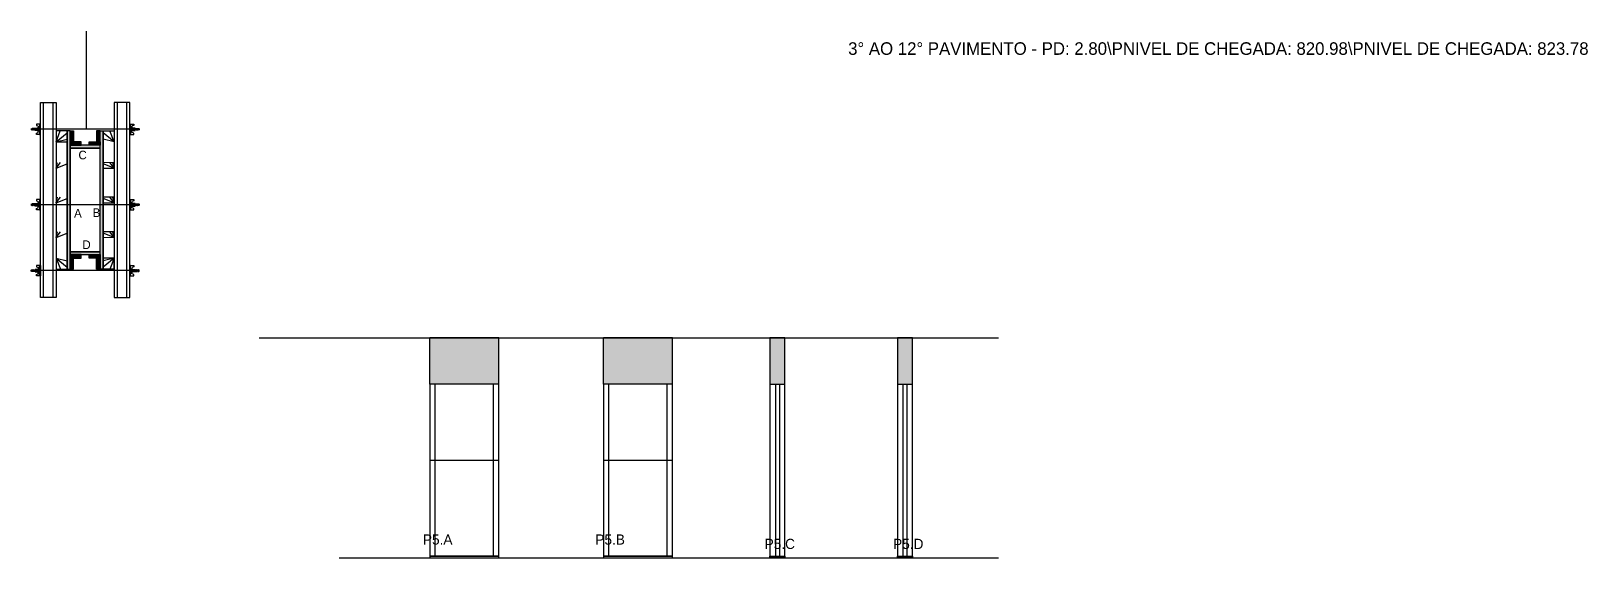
# Model space of a CAD drawing. Header units: metres. Extents: x 4320 to 6303, y 10969 to 11640.
import ezdxf

# ---------------------------------------------------------------- set-up
doc = ezdxf.new("R2010")
doc.units = ezdxf.units.M
for name, color, linetype in [('CHAPA', 7, 'Continuous'), ('COTA', 7, 'Continuous'), ('Hachura', 7, 'Continuous'), ('Madeira', 7, 'Continuous'), ('NOMENCLATURA', 7, 'Continuous'), ('Nível', 7, 'Continuous'), ('Painéis', 7, 'Continuous'), ('Perfil Metálico', 7, 'Continuous'), ('SARR_2.2x7', 7, 'Continuous'), ('SARRAFO', 7, 'Continuous'), ('Texto Seção', 7, 'Continuous'), ('TEXTO_GERAL', 7, 'Continuous')]:
    doc.layers.add(name, color=color, linetype=linetype)

msp = doc.modelspace()

# ---------------------------------------------------------------- hatches: boundary and pattern name
at = {"layer": 'COTA'}
h = msp.add_hatch(color=7, dxfattribs=at)
h.dxf.hatch_style = 1
h.paths.add_polyline_path([(4827.6, 11190), (4915.6, 11190), (4915.6, 11190), (4915.6, 11249), (4915.6, 11249), (4827.6, 11249), (4827.6, 11249), (4827.6, 11190)])
h = msp.add_hatch(color=7, dxfattribs=at)
h.dxf.hatch_style = 1
h.paths.add_polyline_path([(5048.9, 11190), (5136.9, 11190), (5136.9, 11190), (5136.9, 11249), (5136.9, 11249), (5048.9, 11249), (5048.9, 11249), (5048.9, 11190)])
h = msp.add_hatch(color=7, dxfattribs=at)
h.dxf.hatch_style = 1
h.paths.add_polyline_path([(5280, 11190), (5280, 11249), (5280, 11249), (5261, 11249), (5261, 11249), (5261, 11190), (5261, 11190), (5280, 11190)])
h = msp.add_hatch(color=7, dxfattribs=at)
h.dxf.hatch_style = 1
h.paths.add_polyline_path([(5442.4, 11190), (5442.4, 11249), (5442.4, 11249), (5423.4, 11249), (5423.4, 11249), (5423.4, 11190), (5423.4, 11190), (5442.4, 11190)])
at = {"layer": 'Hachura'}
h = msp.add_hatch(color=7, dxfattribs=at)
h.dxf.hatch_style = 1
h.paths.add_polyline_path([(4369.4, 11512.7), (4365.4, 11512.7), (4365.4, 11512.7), (4365.4, 11336.7), (4365.4, 11336.7), (4369.4, 11336.7), (4369.4, 11336.7), (4369.4, 11512.7)])
h = msp.add_hatch(color=7, dxfattribs=at)
h.dxf.hatch_style = 1
h.paths.add_polyline_path([(4369.4, 11498.7), (4373.8, 11498.7), (4373.8, 11498.7), (4373.8, 11512.7), (4373.8, 11512.7), (4369.4, 11512.7), (4369.4, 11512.7), (4369.4, 11498.7)])
h = msp.add_hatch(color=7, dxfattribs=at)
h.dxf.hatch_style = 1
h.paths.add_polyline_path([(4407.4, 11498.7), (4403, 11498.7), (4403, 11498.7), (4403, 11512.7), (4403, 11512.7), (4407.4, 11512.7), (4407.4, 11512.7), (4407.4, 11498.7)])
h = msp.add_hatch(color=7, dxfattribs=at)
h.dxf.hatch_style = 1
h.paths.add_polyline_path([(4407.4, 11512.7), (4411.4, 11512.7), (4411.4, 11512.7), (4411.4, 11336.7), (4411.4, 11336.7), (4407.4, 11336.7), (4407.4, 11336.7), (4407.4, 11512.7)])
h = msp.add_hatch(color=7, dxfattribs=at)
h.dxf.hatch_style = 1
h.paths.add_polyline_path([(4369.4, 11494.3), (4369.4, 11498.7), (4369.4, 11498.7), (4383.4, 11498.7), (4383.4, 11498.7), (4383.4, 11494.3), (4383.4, 11494.3), (4369.4, 11494.3)])
h = msp.add_hatch(color=7, dxfattribs=at)
h.dxf.hatch_style = 1
h.paths.add_polyline_path([(4407.4, 11490.7), (4407.4, 11494.3), (4407.4, 11494.3), (4369.4, 11494.3), (4369.4, 11494.3), (4369.4, 11490.7), (4369.4, 11490.7), (4407.4, 11490.7)])
h = msp.add_hatch(color=7, dxfattribs=at)
h.dxf.hatch_style = 1
h.paths.add_polyline_path([(4407.4, 11490.7), (4407.4, 11494.3), (4407.4, 11494.3), (4369.4, 11494.3), (4369.4, 11494.3), (4369.4, 11490.7), (4369.4, 11490.7), (4407.4, 11490.7)])
h = msp.add_hatch(color=7, dxfattribs=at)
h.dxf.hatch_style = 1
h.paths.add_polyline_path([(4407.4, 11494.3), (4407.4, 11498.7), (4407.4, 11498.7), (4393.4, 11498.7), (4393.4, 11498.7), (4393.4, 11494.3), (4393.4, 11494.3), (4407.4, 11494.3)])
h = msp.add_hatch(color=7, dxfattribs=at)
h.dxf.hatch_style = 1
h.paths.add_polyline_path([(4407.4, 11355.1), (4407.4, 11358.7), (4407.4, 11358.7), (4369.4, 11358.7), (4369.4, 11358.7), (4369.4, 11355.1), (4369.4, 11355.1), (4407.4, 11355.1)])
h = msp.add_hatch(color=7, dxfattribs=at)
h.dxf.hatch_style = 1
h.paths.add_polyline_path([(4407.4, 11355.1), (4407.4, 11358.7), (4407.4, 11358.7), (4369.4, 11358.7), (4369.4, 11358.7), (4369.4, 11355.1), (4369.4, 11355.1), (4407.4, 11355.1)])
h = msp.add_hatch(color=7, dxfattribs=at)
h.dxf.hatch_style = 1
h.paths.add_polyline_path([(4369.4, 11350.7), (4369.4, 11355.1), (4369.4, 11355.1), (4383.4, 11355.1), (4383.4, 11355.1), (4383.4, 11350.7), (4383.4, 11350.7), (4369.4, 11350.7)])
h = msp.add_hatch(color=7, dxfattribs=at)
h.dxf.hatch_style = 1
h.paths.add_polyline_path([(4369.4, 11350.7), (4373.8, 11350.7), (4373.8, 11350.7), (4373.8, 11336.7), (4373.8, 11336.7), (4369.4, 11336.7), (4369.4, 11336.7), (4369.4, 11350.7)])
h = msp.add_hatch(color=7, dxfattribs=at)
h.dxf.hatch_style = 1
h.paths.add_polyline_path([(4407.4, 11350.7), (4407.4, 11355.1), (4407.4, 11355.1), (4393.4, 11355.1), (4393.4, 11355.1), (4393.4, 11350.7), (4393.4, 11350.7), (4407.4, 11350.7)])
h = msp.add_hatch(color=7, dxfattribs=at)
h.dxf.hatch_style = 1
h.paths.add_polyline_path([(4407.4, 11350.7), (4403, 11350.7), (4403, 11350.7), (4403, 11336.7), (4403, 11336.7), (4407.4, 11336.7), (4407.4, 11336.7), (4407.4, 11350.7)])

# ---------------------------------------------------------------- linework, layer by layer
at = {"layer": 'CHAPA', "color": 7, "lineweight": 25}
for points in [[(4369.4, 11512.7), (4365.4, 11512.7), (4365.4, 11336.7), (4369.4, 11336.7)], [(4369.4, 11512.7), (4365.4, 11512.7), (4365.4, 11336.7), (4369.4, 11336.7)], [(4407.4, 11512.7), (4411.4, 11512.7), (4411.4, 11336.7), (4407.4, 11336.7)], [(4407.4, 11512.7), (4411.4, 11512.7), (4411.4, 11336.7), (4407.4, 11336.7)], [(4407.4, 11490.7), (4407.4, 11494.3), (4369.4, 11494.3), (4369.4, 11490.7)], [(4407.4, 11490.7), (4407.4, 11494.3), (4369.4, 11494.3), (4369.4, 11490.7)], [(4407.4, 11355.1), (4407.4, 11358.7), (4369.4, 11358.7), (4369.4, 11355.1)], [(4407.4, 11355.1), (4407.4, 11358.7), (4369.4, 11358.7), (4369.4, 11355.1)]]:
    msp.add_lwpolyline(points, close=True, dxfattribs=at)
at = {"layer": 'COTA', "color": 7, "lineweight": 25}
for p, q in [((4915.6, 11249), (4827.6, 11249)), ((4827.6, 11190), (4827.6, 11249)), ((4915.6, 11190), (4915.6, 11249)), ((5136.9, 11249), (5048.9, 11249)), ((5048.9, 11190), (5048.9, 11249)), ((5136.9, 11190), (5136.9, 11249))]:
    msp.add_line(p, q, dxfattribs=at)
for points in [[(5280, 11190), (5280, 11249), (5261, 11249), (5261, 11190)], [(5442.4, 11190), (5442.4, 11249), (5423.4, 11249), (5423.4, 11190)]]:
    msp.add_lwpolyline(points, dxfattribs=at)
at = {"layer": 'Defpoints', "color": 7, "lineweight": 25}
msp.add_line((4390.3, 11514.7), (4390.3, 11639.7), dxfattribs=at)
at = {"layer": 'Hachura', "color": 7, "lineweight": 25}
for p, q in [((4320, 11515.7), (4319.6, 11515.4)), ((4319.6, 11515.4), (4319.6, 11514.1)), ((4320, 11513.8), (4319.6, 11514.1)), ((4320.3, 11515.7), (4320, 11515.7)), ((4320, 11515.7), (4320, 11515.7)), ((4320, 11513.8), (4320, 11515.7)), ((4320.6, 11513.8), (4320, 11515.1)), ((4320.5, 11513.7), (4320, 11514.8)), ((4320, 11514.3), (4320.3, 11513.6)), ((4320, 11514), (4320.1, 11513.8)), ((4320.1, 11513.8), (4320, 11513.8)), ((4320.3, 11515.7), (4321.2, 11513.8)), ((4320.3, 11515.7), (4321.2, 11513.8)), ((4320.4, 11515.8), (4321.5, 11513.6)), ((4321.7, 11513.7), (4320.6, 11515.8)), ((4320.6, 11513.8), (4321.2, 11513.8)), ((4321.4, 11515.7), (4320.8, 11515.7)), ((4321.8, 11513.8), (4320.8, 11515.7)), ((4321.4, 11515.7), (4322.4, 11513.8)), ((4321.5, 11515.8), (4322.6, 11513.6)), ((4322.8, 11513.7), (4321.8, 11515.8)), ((4322.4, 11513.8), (4321.8, 11513.8)), ((4322.6, 11515.7), (4322, 11515.7)), ((4322.9, 11513.8), (4322, 11515.7)), ((4322.2, 11515.7), (4322, 11515.7)), ((4322.6, 11515.7), (4323.6, 11513.8)), ((4322.7, 11515.8), (4323.8, 11513.6)), ((4324, 11513.7), (4322.9, 11515.8)), ((4323.1, 11513.8), (4322.9, 11513.8)), ((4323.8, 11515.7), (4323.1, 11515.7)), ((4324.1, 11513.8), (4323.1, 11515.7)), ((4323.1, 11513.8), (4323.6, 11513.8)), ((4323.8, 11515.7), (4324.7, 11513.8)), ((4324.7, 11514.5), (4324.1, 11515.8)), ((4324.1, 11513.8), (4324.7, 11513.8)), ((4324.7, 11514.8), (4324.3, 11515.7)), ((4324.7, 11515.7), (4324.3, 11515.7)), ((4456.2, 11514.7), (4324.4, 11514.7)), ((4324.7, 11513), (4324.7, 11516.3)), ((4324.7, 11516.3), (4327.9, 11516.3)), ((4324.7, 11515.3), (4327.9, 11515.3)), ((4324.7, 11513.8), (4327.9, 11513.8)), ((4327.9, 11513), (4324.7, 11513)), ((4324.8, 11513), (4324.8, 11516.3)), ((4331.4, 11521.1), (4326.3, 11521.1)), ((4326.3, 11521.1), (4326.3, 11519.4)), ((4326.3, 11519.4), (4328.5, 11518.9)), ((4326.3, 11509.9), (4328.5, 11510.5)), ((4326.3, 11508.2), (4326.3, 11509.9)), ((4330.5, 11508.2), (4326.3, 11508.2)), ((4327.9, 11516.6), (4327.9, 11512.7)), ((4330.5, 11516.6), (4327.9, 11516.6)), ((4327.9, 11512.7), (4327.9, 11513)), ((4327.9, 11512.7), (4327.9, 11513)), ((4327.9, 11512.7), (4330.5, 11512.7)), ((4330.5, 11515), (4328.5, 11515)), ((4328.5, 11514.5), (4330.5, 11514.5)), ((4328.7, 11518.5), (4328.7, 11516.6)), ((4328.7, 11510.8), (4328.7, 11512.7)), ((4330.5, 11521.1), (4330.5, 11508.2)), ((4330.5, 11521.1), (4330.5, 11516)), ((4330.5, 11521), (4331.4, 11521)), ((4330.5, 11520.8), (4331.4, 11520.8)), ((4330.5, 11520.4), (4331.4, 11520.4)), ((4330.5, 11520), (4331.4, 11520)), ((4330.5, 11519.1), (4331.4, 11519.1)), ((4330.5, 11517.7), (4331.4, 11517.7)), ((4330.5, 11514.7), (4330.5, 11516.6)), ((4330.5, 11516), (4330.5, 11515.3)), ((4330.5, 11514.7), (4331.4, 11514.7)), ((4330.5, 11511.6), (4331.4, 11511.6)), ((4330.5, 11510.2), (4331.4, 11510.2)), ((4330.5, 11509.4), (4331.4, 11509.4)), ((4330.5, 11508.9), (4331.4, 11508.9)), ((4330.5, 11508.6), (4331.4, 11508.6)), ((4330.5, 11508.4), (4331.4, 11508.4)), ((4330.5, 11508.2), (4331.4, 11508.2)), ((4330.8, 11515.6), (4330.6, 11515.6)), ((4330.7, 11513.7), (4331.1, 11513.7)), ((4331.3, 11515.6), (4330.8, 11515.6)), ((4331.4, 11508.2), (4331.4, 11521.1)), ((4331.4, 11509.2), (4331.4, 11517)), ((4445.4, 11508.2), (4445.4, 11521.1)), ((4445.4, 11521.1), (4450.6, 11521.1)), ((4446.4, 11521), (4445.4, 11521)), ((4446.4, 11520.8), (4445.4, 11520.8)), ((4446.4, 11520.4), (4445.4, 11520.4)), ((4446.4, 11520), (4445.4, 11520)), ((4446.4, 11519.1), (4445.4, 11519.1)), ((4446.4, 11517.7), (4445.4, 11517.7)), ((4445.4, 11509.2), (4445.4, 11517)), ((4446.3, 11514.7), (4445.4, 11514.7)), ((4446.4, 11511.6), (4445.4, 11511.6)), ((4446.4, 11510.2), (4445.4, 11510.2)), ((4446.4, 11509.4), (4445.4, 11509.4)), ((4446.4, 11508.9), (4445.4, 11508.9)), ((4446.4, 11508.6), (4445.4, 11508.6)), ((4446.4, 11508.4), (4445.4, 11508.4)), ((4446.3, 11508.2), (4445.4, 11508.2)), ((4445.6, 11515.6), (4446, 11515.6)), ((4446.2, 11513.7), (4445.8, 11513.7)), ((4446, 11515.6), (4446.2, 11515.6)), ((4446.3, 11521.1), (4446.3, 11508.2)), ((4446.3, 11521.1), (4446.3, 11516)), ((4446.3, 11514.7), (4446.3, 11516.6)), ((4446.3, 11516.6), (4448.9, 11516.6)), ((4446.3, 11516), (4446.3, 11515.3)), ((4446.3, 11515), (4448.3, 11515)), ((4448.3, 11514.5), (4446.3, 11514.5)), ((4448.9, 11512.7), (4446.3, 11512.7)), ((4446.3, 11508.2), (4450.6, 11508.2)), ((4448.1, 11518.5), (4448.1, 11516.6)), ((4448.1, 11510.8), (4448.1, 11512.7)), ((4450.6, 11519.4), (4448.4, 11518.9)), ((4450.6, 11509.9), (4448.4, 11510.5)), ((4448.9, 11516.6), (4448.9, 11512.7)), ((4452.1, 11516.3), (4448.9, 11516.3)), ((4452.1, 11515.3), (4448.9, 11515.3)), ((4452.1, 11513.8), (4448.9, 11513.8)), ((4448.9, 11513), (4452.1, 11513)), ((4448.9, 11512.7), (4448.9, 11513)), ((4448.9, 11512.7), (4448.9, 11513)), ((4450.6, 11521.1), (4450.6, 11519.4)), ((4450.6, 11508.2), (4450.6, 11509.9)), ((4452.1, 11513), (4452.1, 11516.3)), ((4452.1, 11513), (4452.1, 11516.3)), ((4452.1, 11514.5), (4452.8, 11515.8)), ((4453.1, 11515.7), (4452.1, 11513.8)), ((4452.1, 11514.8), (4452.6, 11515.7)), ((4452.1, 11515.7), (4452.6, 11515.7)), ((4452.8, 11513.8), (4452.1, 11513.8)), ((4452.8, 11513.8), (4453.8, 11515.7)), ((4452.9, 11513.7), (4453.9, 11515.8)), ((4454.2, 11515.8), (4453.1, 11513.6)), ((4453.1, 11515.7), (4453.8, 11515.7)), ((4454.3, 11515.7), (4453.3, 11513.8)), ((4453.7, 11513.8), (4453.3, 11513.8)), ((4453.7, 11513.8), (4453.9, 11513.8)), ((4453.9, 11513.8), (4454.9, 11515.7)), ((4454, 11513.7), (4455.1, 11515.8)), ((4455.3, 11515.8), (4454.3, 11513.6)), ((4454.3, 11515.7), (4454.9, 11515.7)), ((4455.4, 11515.7), (4454.5, 11513.8)), ((4454.5, 11513.8), (4455.1, 11513.8)), ((4454.7, 11515.7), (4454.9, 11515.7)), ((4455.1, 11513.8), (4456.1, 11515.7)), ((4455.2, 11513.7), (4456.3, 11515.8)), ((4456.5, 11515.8), (4455.4, 11513.6)), ((4455.4, 11515.7), (4456.1, 11515.7)), ((4456.6, 11515.7), (4455.6, 11513.8)), ((4456.6, 11515.7), (4455.6, 11513.8)), ((4456.3, 11513.8), (4455.6, 11513.8)), ((4456.3, 11513.8), (4456.9, 11515.1)), ((4456.3, 11513.7), (4456.9, 11514.8)), ((4456.6, 11515.7), (4456.9, 11515.7)), ((4456.9, 11514.3), (4456.6, 11513.6)), ((4456.9, 11514), (4456.8, 11513.8)), ((4456.8, 11513.8), (4456.9, 11513.8)), ((4456.9, 11515.7), (4456.9, 11515.7)), ((4456.9, 11515.7), (4457.2, 11515.4)), ((4456.9, 11513.8), (4456.9, 11515.7)), ((4456.9, 11513.8), (4457.2, 11514.1)), ((4457.2, 11515.4), (4457.2, 11514.1)), ((4331.4, 11425.1), (4326.3, 11425.1)), ((4326.3, 11425.1), (4326.3, 11423.4)), ((4330.5, 11425.1), (4330.5, 11412.2)), ((4330.5, 11425.1), (4330.5, 11420)), ((4330.5, 11425), (4331.4, 11425)), ((4331.4, 11412.2), (4331.4, 11425.1)), ((4445.4, 11412.2), (4445.4, 11425.1)), ((4445.4, 11425.1), (4450.6, 11425.1)), ((4446.4, 11425), (4445.4, 11425)), ((4446.3, 11425.1), (4446.3, 11412.2)), ((4446.3, 11425.1), (4446.3, 11420)), ((4450.6, 11425.1), (4450.6, 11423.4)), ((4320, 11419.7), (4319.6, 11419.4)), ((4319.6, 11419.4), (4319.6, 11418.1)), ((4320, 11417.8), (4319.6, 11418.1)), ((4320.3, 11419.7), (4320, 11419.7)), ((4320, 11419.7), (4320, 11419.7)), ((4320, 11417.8), (4320, 11419.7)), ((4320.6, 11417.8), (4320, 11419.1)), ((4320.5, 11417.7), (4320, 11418.8)), ((4320, 11418.3), (4320.3, 11417.6)), ((4320, 11418), (4320.1, 11417.8)), ((4320.1, 11417.8), (4320, 11417.8)), ((4320.3, 11419.7), (4321.2, 11417.8)), ((4320.3, 11419.7), (4321.2, 11417.8)), ((4320.4, 11419.8), (4321.5, 11417.6)), ((4321.7, 11417.7), (4320.6, 11419.8)), ((4320.6, 11417.8), (4321.2, 11417.8)), ((4321.4, 11419.7), (4320.8, 11419.7)), ((4321.8, 11417.8), (4320.8, 11419.7)), ((4321.4, 11419.7), (4322.4, 11417.8)), ((4321.5, 11419.8), (4322.6, 11417.6)), ((4322.8, 11417.7), (4321.8, 11419.8)), ((4322.4, 11417.8), (4321.8, 11417.8)), ((4322.6, 11419.7), (4322, 11419.7)), ((4322.9, 11417.8), (4322, 11419.7)), ((4322.2, 11419.7), (4322, 11419.7)), ((4322.6, 11419.7), (4323.6, 11417.8)), ((4322.7, 11419.8), (4323.8, 11417.6)), ((4324, 11417.7), (4322.9, 11419.8)), ((4323.1, 11417.8), (4322.9, 11417.8)), ((4323.8, 11419.7), (4323.1, 11419.7)), ((4324.1, 11417.8), (4323.1, 11419.7)), ((4323.1, 11417.8), (4323.6, 11417.8)), ((4323.8, 11419.7), (4324.7, 11417.8)), ((4324.7, 11418.5), (4324.1, 11419.8)), ((4324.1, 11417.8), (4324.7, 11417.8)), ((4324.7, 11418.8), (4324.3, 11419.7)), ((4324.7, 11419.7), (4324.3, 11419.7)), ((4456.2, 11418.7), (4324.4, 11418.7)), ((4324.7, 11417), (4324.7, 11420.3)), ((4324.7, 11420.3), (4327.9, 11420.3)), ((4324.7, 11419.3), (4327.9, 11419.3)), ((4324.7, 11417.8), (4327.9, 11417.8)), ((4327.9, 11417), (4324.7, 11417)), ((4324.8, 11417), (4324.8, 11420.3)), ((4326.3, 11423.4), (4328.5, 11422.9)), ((4326.3, 11413.9), (4328.5, 11414.5)), ((4326.3, 11412.2), (4326.3, 11413.9)), ((4330.5, 11412.2), (4326.3, 11412.2)), ((4327.9, 11420.6), (4327.9, 11416.7)), ((4330.5, 11420.6), (4327.9, 11420.6)), ((4327.9, 11416.7), (4327.9, 11417)), ((4327.9, 11416.7), (4327.9, 11417)), ((4327.9, 11416.7), (4330.5, 11416.7)), ((4330.5, 11419), (4328.5, 11419)), ((4328.5, 11418.5), (4330.5, 11418.5)), ((4328.7, 11422.5), (4328.7, 11420.6)), ((4328.7, 11414.8), (4328.7, 11416.7)), ((4330.5, 11424.8), (4331.4, 11424.8)), ((4330.5, 11424.4), (4331.4, 11424.4)), ((4330.5, 11424), (4331.4, 11424)), ((4330.5, 11423.1), (4331.4, 11423.1)), ((4330.5, 11421.7), (4331.4, 11421.7)), ((4330.5, 11418.7), (4330.5, 11420.6)), ((4330.5, 11420), (4330.5, 11419.3)), ((4330.5, 11418.7), (4331.4, 11418.7)), ((4330.5, 11415.6), (4331.4, 11415.6)), ((4330.5, 11414.2), (4331.4, 11414.2)), ((4330.5, 11413.4), (4331.4, 11413.4)), ((4330.5, 11412.9), (4331.4, 11412.9)), ((4330.5, 11412.6), (4331.4, 11412.6)), ((4330.5, 11412.4), (4331.4, 11412.4)), ((4330.5, 11412.2), (4331.4, 11412.2)), ((4330.8, 11419.6), (4330.6, 11419.6)), ((4330.7, 11417.7), (4331.1, 11417.7)), ((4331.3, 11419.6), (4330.8, 11419.6)), ((4331.4, 11413.2), (4331.4, 11421)), ((4446.4, 11424.8), (4445.4, 11424.8)), ((4446.4, 11424.4), (4445.4, 11424.4)), ((4446.4, 11424), (4445.4, 11424)), ((4446.4, 11423.1), (4445.4, 11423.1)), ((4446.4, 11421.7), (4445.4, 11421.7)), ((4445.4, 11413.2), (4445.4, 11421)), ((4446.3, 11418.7), (4445.4, 11418.7)), ((4446.4, 11415.6), (4445.4, 11415.6)), ((4446.4, 11414.2), (4445.4, 11414.2)), ((4446.4, 11413.4), (4445.4, 11413.4)), ((4446.4, 11412.9), (4445.4, 11412.9)), ((4446.4, 11412.6), (4445.4, 11412.6)), ((4446.4, 11412.4), (4445.4, 11412.4)), ((4446.3, 11412.2), (4445.4, 11412.2)), ((4445.6, 11419.6), (4446, 11419.6)), ((4446.2, 11417.7), (4445.8, 11417.7)), ((4446, 11419.6), (4446.2, 11419.6)), ((4446.3, 11418.7), (4446.3, 11420.6)), ((4446.3, 11420.6), (4448.9, 11420.6)), ((4446.3, 11420), (4446.3, 11419.3)), ((4446.3, 11419), (4448.3, 11419)), ((4448.3, 11418.5), (4446.3, 11418.5)), ((4448.9, 11416.7), (4446.3, 11416.7)), ((4446.3, 11412.2), (4450.6, 11412.2)), ((4448.1, 11422.5), (4448.1, 11420.6)), ((4448.1, 11414.8), (4448.1, 11416.7)), ((4450.6, 11423.4), (4448.4, 11422.9)), ((4450.6, 11413.9), (4448.4, 11414.5)), ((4448.9, 11420.6), (4448.9, 11416.7)), ((4452.1, 11420.3), (4448.9, 11420.3)), ((4452.1, 11419.3), (4448.9, 11419.3)), ((4452.1, 11417.8), (4448.9, 11417.8)), ((4448.9, 11417), (4452.1, 11417)), ((4448.9, 11416.7), (4448.9, 11417)), ((4448.9, 11416.7), (4448.9, 11417)), ((4450.6, 11412.2), (4450.6, 11413.9)), ((4452.1, 11417), (4452.1, 11420.3)), ((4452.1, 11417), (4452.1, 11420.3)), ((4452.1, 11418.5), (4452.8, 11419.8)), ((4453.1, 11419.7), (4452.1, 11417.8)), ((4452.1, 11418.8), (4452.6, 11419.7)), ((4452.1, 11419.7), (4452.6, 11419.7)), ((4452.8, 11417.8), (4452.1, 11417.8)), ((4452.8, 11417.8), (4453.8, 11419.7)), ((4452.9, 11417.7), (4453.9, 11419.8)), ((4454.2, 11419.8), (4453.1, 11417.6)), ((4453.1, 11419.7), (4453.8, 11419.7)), ((4454.3, 11419.7), (4453.3, 11417.8)), ((4453.7, 11417.8), (4453.3, 11417.8)), ((4453.7, 11417.8), (4453.9, 11417.8)), ((4453.9, 11417.8), (4454.9, 11419.7)), ((4454, 11417.7), (4455.1, 11419.8)), ((4455.3, 11419.8), (4454.3, 11417.6)), ((4454.3, 11419.7), (4454.9, 11419.7)), ((4455.4, 11419.7), (4454.5, 11417.8)), ((4454.5, 11417.8), (4455.1, 11417.8)), ((4454.7, 11419.7), (4454.9, 11419.7)), ((4455.1, 11417.8), (4456.1, 11419.7)), ((4455.2, 11417.7), (4456.3, 11419.8)), ((4456.5, 11419.8), (4455.4, 11417.6)), ((4455.4, 11419.7), (4456.1, 11419.7)), ((4456.6, 11419.7), (4455.6, 11417.8)), ((4456.6, 11419.7), (4455.6, 11417.8)), ((4456.3, 11417.8), (4455.6, 11417.8)), ((4456.3, 11417.8), (4456.9, 11419.1)), ((4456.3, 11417.7), (4456.9, 11418.8)), ((4456.6, 11419.7), (4456.9, 11419.7)), ((4456.9, 11418.3), (4456.6, 11417.6)), ((4456.9, 11418), (4456.8, 11417.8)), ((4456.8, 11417.8), (4456.9, 11417.8)), ((4456.9, 11419.7), (4456.9, 11419.7)), ((4456.9, 11419.7), (4457.2, 11419.4)), ((4456.9, 11417.8), (4456.9, 11419.7)), ((4456.9, 11417.8), (4457.2, 11418.1)), ((4457.2, 11419.4), (4457.2, 11418.1)), ((4320, 11335.6), (4319.6, 11335.2)), ((4319.6, 11333.9), (4319.6, 11335.2)), ((4320, 11333.6), (4319.6, 11333.9)), ((4320, 11335), (4320.3, 11335.7)), ((4320.5, 11335.7), (4320, 11334.5)), ((4320, 11335.3), (4320.1, 11335.6)), ((4320.1, 11335.6), (4320, 11335.6)), ((4320.6, 11335.6), (4320, 11334.3)), ((4320, 11335.6), (4320, 11333.6)), ((4320.3, 11333.6), (4320, 11333.6)), ((4320, 11333.6), (4320, 11333.6)), ((4320.3, 11333.6), (4321.2, 11335.6)), ((4320.3, 11333.6), (4321.2, 11335.6)), ((4320.4, 11333.6), (4321.5, 11335.7)), ((4321.7, 11335.7), (4320.6, 11333.5)), ((4320.6, 11335.6), (4321.2, 11335.6)), ((4321.8, 11335.6), (4320.8, 11333.6)), ((4321.4, 11333.6), (4320.8, 11333.6)), ((4321.4, 11333.6), (4322.4, 11335.6)), ((4321.5, 11333.6), (4322.6, 11335.7)), ((4322.8, 11335.7), (4321.8, 11333.5)), ((4322.4, 11335.6), (4321.8, 11335.6)), ((4322.9, 11335.6), (4322, 11333.6)), ((4322.6, 11333.6), (4322, 11333.6)), ((4322.2, 11333.6), (4322, 11333.6)), ((4322.6, 11333.6), (4323.6, 11335.6)), ((4322.7, 11333.6), (4323.8, 11335.7)), ((4324, 11335.7), (4322.9, 11333.5)), ((4323.1, 11335.6), (4322.9, 11335.6)), ((4323.1, 11335.6), (4323.6, 11335.6)), ((4324.1, 11335.6), (4323.1, 11333.6)), ((4323.8, 11333.6), (4323.1, 11333.6)), ((4323.8, 11333.6), (4324.7, 11335.6)), ((4324.1, 11335.6), (4324.7, 11335.6)), ((4324.7, 11334.8), (4324.1, 11333.5)), ((4324.7, 11334.5), (4324.3, 11333.6)), ((4324.7, 11333.6), (4324.3, 11333.6)), ((4456.2, 11334.7), (4324.4, 11334.7)), ((4324.7, 11336.3), (4324.7, 11333)), ((4327.9, 11336.3), (4324.7, 11336.3)), ((4324.7, 11335.6), (4327.9, 11335.6)), ((4324.7, 11334), (4327.9, 11334)), ((4324.7, 11333), (4327.9, 11333)), ((4324.8, 11336.3), (4324.8, 11333)), ((4330.5, 11341.1), (4326.3, 11341.1)), ((4326.3, 11341.1), (4326.3, 11339.4)), ((4326.3, 11339.4), (4328.5, 11338.9)), ((4326.3, 11329.9), (4328.5, 11330.5)), ((4326.3, 11328.2), (4326.3, 11329.9)), ((4331.4, 11328.2), (4326.3, 11328.2)), ((4327.9, 11332.7), (4327.9, 11336.6)), ((4327.9, 11336.6), (4330.5, 11336.6)), ((4327.9, 11336.6), (4327.9, 11336.3)), ((4327.9, 11336.6), (4327.9, 11336.3)), ((4330.5, 11332.7), (4327.9, 11332.7)), ((4328.5, 11334.9), (4330.5, 11334.9)), ((4330.5, 11334.3), (4328.5, 11334.3)), ((4328.7, 11338.5), (4328.7, 11336.6)), ((4328.7, 11330.8), (4328.7, 11332.7)), ((4330.5, 11328.2), (4330.5, 11341.1)), ((4330.5, 11341.1), (4331.4, 11341.1)), ((4330.5, 11341), (4331.4, 11341)), ((4330.5, 11340.8), (4331.4, 11340.8)), ((4330.5, 11340.4), (4331.4, 11340.4)), ((4330.5, 11340), (4331.4, 11340)), ((4330.5, 11339.1), (4331.4, 11339.1)), ((4330.5, 11337.7), (4331.4, 11337.7)), ((4330.5, 11334.7), (4330.5, 11332.7)), ((4330.5, 11334.7), (4331.4, 11334.7)), ((4330.5, 11333.4), (4330.5, 11334)), ((4330.5, 11328.2), (4330.5, 11333.4)), ((4330.5, 11331.6), (4331.4, 11331.6)), ((4330.5, 11330.2), (4331.4, 11330.2)), ((4330.5, 11329.4), (4331.4, 11329.4)), ((4330.5, 11328.9), (4331.4, 11328.9)), ((4330.5, 11328.6), (4331.4, 11328.6)), ((4330.5, 11328.4), (4331.4, 11328.4)), ((4330.8, 11333.7), (4330.6, 11333.7)), ((4330.7, 11335.6), (4331.1, 11335.6)), ((4331.3, 11333.7), (4330.8, 11333.7)), ((4331.4, 11341.1), (4331.4, 11328.2)), ((4331.4, 11340.2), (4331.4, 11332.3)), ((4445.4, 11341.1), (4445.4, 11328.2)), ((4446.3, 11341.1), (4445.4, 11341.1)), ((4446.4, 11341), (4445.4, 11341)), ((4446.4, 11340.8), (4445.4, 11340.8)), ((4446.4, 11340.4), (4445.4, 11340.4)), ((4445.4, 11340.2), (4445.4, 11332.3)), ((4446.4, 11340), (4445.4, 11340)), ((4446.4, 11339.1), (4445.4, 11339.1)), ((4446.4, 11337.7), (4445.4, 11337.7)), ((4446.3, 11334.7), (4445.4, 11334.7)), ((4446.4, 11331.6), (4445.4, 11331.6)), ((4446.4, 11330.2), (4445.4, 11330.2)), ((4446.4, 11329.4), (4445.4, 11329.4)), ((4446.4, 11328.9), (4445.4, 11328.9)), ((4446.4, 11328.6), (4445.4, 11328.6)), ((4446.4, 11328.4), (4445.4, 11328.4)), ((4445.4, 11328.2), (4450.6, 11328.2)), ((4445.6, 11333.7), (4446, 11333.7)), ((4446.2, 11335.6), (4445.8, 11335.6)), ((4446, 11333.7), (4446.2, 11333.7)), ((4446.3, 11328.2), (4446.3, 11341.1)), ((4446.3, 11341.1), (4450.6, 11341.1)), ((4448.9, 11336.6), (4446.3, 11336.6)), ((4448.3, 11334.9), (4446.3, 11334.9)), ((4446.3, 11334.7), (4446.3, 11332.7)), ((4446.3, 11334.3), (4448.3, 11334.3)), ((4446.3, 11333.4), (4446.3, 11334)), ((4446.3, 11328.2), (4446.3, 11333.4)), ((4446.3, 11332.7), (4448.9, 11332.7)), ((4448.1, 11338.5), (4448.1, 11336.6)), ((4448.1, 11330.8), (4448.1, 11332.7)), ((4450.6, 11339.4), (4448.4, 11338.9)), ((4450.6, 11329.9), (4448.4, 11330.5)), ((4448.9, 11332.7), (4448.9, 11336.6)), ((4448.9, 11336.6), (4448.9, 11336.3)), ((4448.9, 11336.6), (4448.9, 11336.3)), ((4448.9, 11336.3), (4452.1, 11336.3)), ((4452.1, 11335.6), (4448.9, 11335.6)), ((4452.1, 11334), (4448.9, 11334)), ((4452.1, 11333), (4448.9, 11333)), ((4450.6, 11341.1), (4450.6, 11339.4)), ((4450.6, 11328.2), (4450.6, 11329.9)), ((4452.1, 11336.3), (4452.1, 11333)), ((4452.1, 11336.3), (4452.1, 11333)), ((4452.8, 11335.6), (4452.1, 11335.6)), ((4453.1, 11333.6), (4452.1, 11335.6)), ((4452.1, 11334.8), (4452.8, 11333.5)), ((4452.1, 11334.5), (4452.6, 11333.6)), ((4452.1, 11333.6), (4452.6, 11333.6)), ((4452.8, 11335.6), (4453.8, 11333.6)), ((4452.9, 11335.7), (4453.9, 11333.5)), ((4454.2, 11333.6), (4453.1, 11335.7)), ((4453.1, 11333.6), (4453.8, 11333.6)), ((4453.7, 11335.6), (4453.3, 11335.6)), ((4454.3, 11333.6), (4453.3, 11335.6)), ((4453.7, 11335.6), (4453.9, 11335.6)), ((4453.9, 11335.6), (4454.9, 11333.6)), ((4454, 11335.7), (4455.1, 11333.5)), ((4455.3, 11333.6), (4454.3, 11335.7)), ((4454.3, 11333.6), (4454.9, 11333.6)), ((4454.5, 11335.6), (4455.1, 11335.6)), ((4455.4, 11333.6), (4454.5, 11335.6)), ((4454.7, 11333.6), (4454.9, 11333.6)), ((4455.1, 11335.6), (4456.1, 11333.6)), ((4455.2, 11335.7), (4456.3, 11333.5)), ((4456.5, 11333.6), (4455.4, 11335.7)), ((4455.4, 11333.6), (4456.1, 11333.6)), ((4456.6, 11333.6), (4455.6, 11335.6)), ((4456.3, 11335.6), (4455.6, 11335.6)), ((4456.6, 11333.6), (4455.6, 11335.6)), ((4456.3, 11335.7), (4456.9, 11334.5)), ((4456.3, 11335.6), (4456.9, 11334.3)), ((4456.9, 11335), (4456.6, 11335.7)), ((4456.6, 11333.6), (4456.9, 11333.6)), ((4456.9, 11335.3), (4456.8, 11335.6)), ((4456.8, 11335.6), (4456.9, 11335.6)), ((4456.9, 11335.6), (4457.2, 11335.2)), ((4456.9, 11335.6), (4456.9, 11333.6)), ((4456.9, 11333.6), (4457.2, 11333.9)), ((4456.9, 11333.6), (4456.9, 11333.6)), ((4457.2, 11333.9), (4457.2, 11335.2))]:
    msp.add_line(p, q, dxfattribs=at)
at = {"layer": 'Madeira', "color": 7, "lineweight": 25}
for p, q in [((4351.4, 11498.6), (4356.8, 11512.6)), ((4351.4, 11498.6), (4365.4, 11510.2)), ((4425.4, 11498.6), (4411.4, 11510.2)), ((4425.4, 11498.6), (4420, 11512.6)), ((4351.4, 11498.6), (4365.4, 11502.1)), ((4425.4, 11498.6), (4411.4, 11502.1)), ((4351.4, 11465.1), (4357.2, 11472.2)), ((4351.4, 11465.1), (4353.2, 11472.1)), ((4351.4, 11465.1), (4365.4, 11470.6)), ((4425.4, 11465.1), (4411.4, 11470.6)), ((4425.4, 11465.1), (4419.7, 11472.2)), ((4425.4, 11465.1), (4423.7, 11472.1)), ((4351.4, 11421.1), (4357.2, 11428.2)), ((4351.4, 11421.1), (4353.2, 11428.1)), ((4351.4, 11421.1), (4365.4, 11426.6)), ((4425.4, 11421.1), (4411.4, 11426.6)), ((4425.4, 11421.1), (4419.7, 11428.2)), ((4425.4, 11421.1), (4423.7, 11428.1)), ((4351.4, 11377.1), (4357.2, 11384.2)), ((4351.4, 11377.1), (4353.2, 11384.1)), ((4351.4, 11377.1), (4365.4, 11382.6)), ((4425.4, 11377.1), (4411.4, 11382.6)), ((4425.4, 11377.1), (4419.7, 11384.2)), ((4425.4, 11377.1), (4423.7, 11384.1)), ((4351.4, 11350.6), (4365.4, 11339.1)), ((4351.4, 11350.6), (4365.4, 11347.2)), ((4351.4, 11350.6), (4356.9, 11336.7)), ((4425.4, 11350.6), (4411.4, 11339.1)), ((4425.4, 11350.6), (4411.4, 11347.2)), ((4425.4, 11350.6), (4420, 11336.7))]:
    msp.add_line(p, q, dxfattribs=at)
for points in [[(4351.4, 11498.6), (4365.4, 11498.7), (4365.4, 11512.7), (4351.4, 11512.6)], [(4351.4, 11336.6), (4365.4, 11336.7), (4365.4, 11512.7), (4351.4, 11512.6)], [(4425.4, 11336.6), (4411.4, 11336.7), (4411.4, 11512.7), (4425.4, 11512.6)], [(4425.4, 11465.1), (4425.4, 11472.1), (4411.4, 11472.2), (4411.4, 11465.2)], [(4425.4, 11421.1), (4425.4, 11428.1), (4411.4, 11428.2), (4411.4, 11421.2)], [(4425.4, 11377.1), (4425.4, 11384.1), (4411.4, 11384.2), (4411.4, 11377.2)], [(4425.4, 11350.6), (4411.4, 11350.7), (4411.4, 11336.7), (4425.4, 11336.6)]]:
    msp.add_lwpolyline(points, close=True, dxfattribs=at)
at = {"layer": 'Nível', "color": 7, "lineweight": 25}
for p, q in [((4610.1, 11249), (5552.1, 11249)), ((4712.3, 10969), (5552.1, 10969))]:
    msp.add_line(p, q, dxfattribs=at)
at = {"layer": 'Painéis', "color": 7, "lineweight": 25}
for p, q in [((4827.6, 11190), (4827.6, 10969)), ((4915.6, 11190), (4827.6, 11190)), ((4915.6, 11190), (4827.6, 11190)), ((4915.6, 10971), (4915.6, 11190)), ((5048.9, 11190), (5048.9, 10969)), ((5136.9, 11190), (5048.9, 11190)), ((5136.9, 11190), (5048.9, 11190)), ((5136.9, 10971), (5136.9, 11190)), ((5261, 11190), (5261, 10971)), ((5261, 11190), (5280, 11190)), ((5280, 10971), (5280, 11190)), ((5423.4, 11190), (5423.4, 10971)), ((5423.4, 11190), (5442.4, 11190)), ((5442.4, 10971), (5442.4, 11190)), ((4915.6, 11093), (4827.6, 11093)), ((5136.9, 11093), (5048.9, 11093)), ((4827.6, 10971), (4915.6, 10971)), ((5048.9, 10971), (5136.9, 10971)), ((5261, 10971), (5280, 10971)), ((5423.4, 10971), (5442.4, 10971))]:
    msp.add_line(p, q, dxfattribs=at)
for points in [[(4369.4, 11358.7), (4407.4, 11358.7), (4407.4, 11490.7), (4369.4, 11490.7)], [(4915.6, 10971), (4827.6, 10971), (4827.6, 10969), (4915.6, 10969)], [(5136.9, 10971), (5048.9, 10971), (5048.9, 10969), (5136.9, 10969)], [(5261, 10971), (5280, 10971), (5280, 10969), (5261, 10969)], [(5423.4, 10971), (5442.4, 10971), (5442.4, 10969), (5423.4, 10969)]]:
    msp.add_lwpolyline(points, close=True, dxfattribs=at)
at = {"layer": 'Perfil Metálico', "color": 7, "lineweight": 25}
for points in [[(4331.4, 11548.7), (4351.4, 11548.7), (4351.4, 11300.7), (4331.4, 11300.7)], [(4347.4, 11300.7), (4335.4, 11300.7), (4335.4, 11548.7), (4347.4, 11548.7)], [(4445.4, 11548.7), (4425.4, 11548.7), (4425.4, 11300.7), (4445.4, 11300.7)], [(4429.4, 11300.7), (4441.4, 11300.7), (4441.4, 11548.7), (4429.4, 11548.7)]]:
    msp.add_lwpolyline(points, close=True, dxfattribs=at)
at = {"layer": 'SARR_2.2x7', "color": 7, "lineweight": 25}
for p, q in [((4834.6, 11093), (4834.6, 11190)), ((4908.6, 11093), (4908.6, 11190)), ((5055.9, 11093), (5055.9, 11190)), ((5129.9, 11093), (5129.9, 11190)), ((5268, 11190), (5268, 10971)), ((5273, 11190), (5273, 10971)), ((5430.4, 11190), (5430.4, 10971)), ((5435.4, 11190), (5435.4, 10971)), ((4834.6, 10971), (4834.6, 11093)), ((4908.6, 10971), (4908.6, 11093)), ((5055.9, 10971), (5055.9, 11093)), ((5129.9, 10971), (5129.9, 11093)), ((4834.6, 10971), (4834.6, 10971)), ((4908.6, 10971), (4908.6, 10971)), ((5055.9, 10971), (5055.9, 10971)), ((5129.9, 10971), (5129.9, 10971))]:
    msp.add_line(p, q, dxfattribs=at)
at = {"layer": 'SARRAFO', "color": 7, "lineweight": 25}
for points in [[(4373.8, 11512.7), (4373.8, 11498.7), (4369.4, 11498.7), (4369.4, 11512.7)], [(4403, 11512.7), (4403, 11498.7), (4407.4, 11498.7), (4407.4, 11512.7)], [(4383.4, 11498.7), (4369.4, 11498.7), (4369.4, 11494.3), (4383.4, 11494.3)], [(4393.4, 11498.7), (4407.4, 11498.7), (4407.4, 11494.3), (4393.4, 11494.3)], [(4383.4, 11355.1), (4369.4, 11355.1), (4369.4, 11350.7), (4383.4, 11350.7)], [(4373.8, 11336.7), (4373.8, 11350.7), (4369.4, 11350.7), (4369.4, 11336.7)], [(4393.4, 11355.1), (4407.4, 11355.1), (4407.4, 11350.7), (4393.4, 11350.7)], [(4403, 11336.7), (4403, 11350.7), (4407.4, 11350.7), (4407.4, 11336.7)]]:
    msp.add_lwpolyline(points, close=True, dxfattribs=at)

# ---------------------------------------------------------------- texts
at = {"layer": 'NOMENCLATURA', "color": 7, "lineweight": 25}
msp.add_text('3° AO 12° PAVIMENTO - PD: 2.80\\PNIVEL DE CHEGADA: 820.98\\PNIVEL DE CHEGADA: 823.78', height=16, dxfattribs=at).set_placement((5360.6, 11609.5))
at = {"layer": 'Texto Seção', "color": 7, "lineweight": 25}
for s, p in [('P5.A', (4818.8, 10985.8)), ('P5.B', (5038.5, 10985.8)), ('P5.C', (5254.2, 10980.2)), ('P5.D', (5417.9, 10980.2))]:
    msp.add_text(s, height=13, dxfattribs=at).set_placement(p)
at = {"layer": 'TEXTO_GERAL', "color": 7, "lineweight": 25}
for s, p in [('C', (4379.9, 11476.4)), ('A', (4374.3, 11402.2)), ('B', (4398, 11403)), ('D', (4384.9, 11362.2))]:
    msp.add_text(s, height=11, dxfattribs=at).set_placement(p)

doc.saveas('drawing.dxf')
